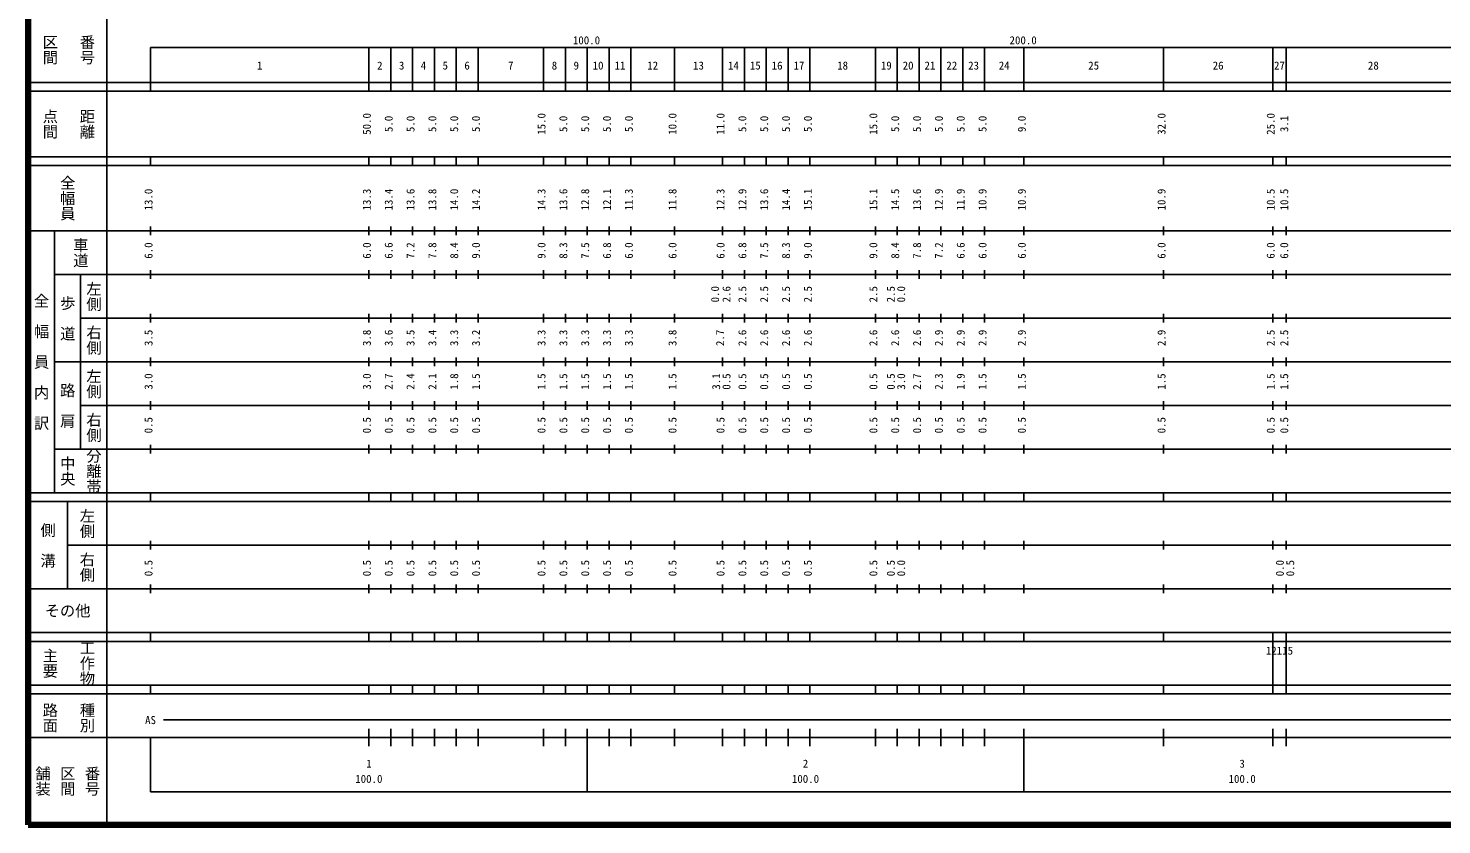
# Model space of a CAD drawing. Units: millimetres on the paper. Extents: x 40 to 680, y 20 to 380.
# Drawn here: x 40 to 363.7, y 20 to 202.4 of the extents above; entities that cross this region are included whole.
import ezdxf
from ezdxf.enums import TextEntityAlignment as Align

# ---------------------------------------------------------------- set-up
doc = ezdxf.new("R2010")
doc.units = ezdxf.units.MM
doc.layers.add('M-TTL', color=2, linetype='Continuous', lineweight=140)
doc.layers.add('M-TTL-BAND', color=7, linetype='Continuous', lineweight=25)
doc.styles.add('@ＭＳ ゴシック', font='')
doc.styles.add('ＭＳ ゴシック', font='')
doc.styles.get('@ＭＳ ゴシック').set_extended_font_data('@MS Gothic')
doc.styles.get('ＭＳ ゴシック').set_extended_font_data('MS Gothic')

msp = doc.modelspace()

# ---------------------------------------------------------------- linework, layer by layer
at = {"layer": 'M-TTL'}
for p, q in [((40, 380), (40, 20)), ((40, 20), (680, 20))]:
    msp.add_line(p, q, dxfattribs=at)
at = {"layer": 'M-TTL-BAND'}
for p, q in [((58, 370), (58, 20)), ((68, 198), (579, 198)), ((68, 198), (68, 188)), ((118, 188), (118, 198)), ((123, 188), (123, 198)), ((128, 188), (128, 198)), ((133, 188), (133, 198)), ((138, 188), (138, 198)), ((143, 188), (143, 198)), ((158, 188), (158, 198)), ((163, 188), (163, 198)), ((168, 188), (168, 198)), ((173, 188), (173, 198)), ((178, 188), (178, 198)), ((188, 188), (188, 198)), ((199, 188), (199, 198)), ((204, 188), (204, 198)), ((209, 188), (209, 198)), ((214, 188), (214, 198)), ((219, 188), (219, 198)), ((234, 188), (234, 198)), ((239, 188), (239, 198)), ((244, 188), (244, 198)), ((249, 188), (249, 198)), ((254, 188), (254, 198)), ((259, 188), (259, 198)), ((268, 188), (268, 198)), ((300, 188), (300, 198)), ((325, 188), (325, 198)), ((328.1, 188), (328.1, 198)), ((40, 190), (579, 190)), ((40, 188), (579, 188)), ((40, 173), (579, 173)), ((68, 171), (68, 173)), ((118, 171), (118, 173)), ((123, 171), (123, 173)), ((128, 171), (128, 173)), ((133, 171), (133, 173)), ((138, 171), (138, 173)), ((143, 171), (143, 173)), ((158, 171), (158, 173)), ((163, 171), (163, 173)), ((168, 171), (168, 173)), ((173, 171), (173, 173)), ((178, 171), (178, 173)), ((188, 171), (188, 173)), ((199, 171), (199, 173)), ((204, 171), (204, 173)), ((209, 171), (209, 173)), ((214, 171), (214, 173)), ((219, 171), (219, 173)), ((234, 171), (234, 173)), ((239, 171), (239, 173)), ((244, 171), (244, 173)), ((249, 171), (249, 173)), ((254, 171), (254, 173)), ((259, 171), (259, 173)), ((268, 171), (268, 173)), ((300, 171), (300, 173)), ((325, 171), (325, 173)), ((328.1, 171), (328.1, 173)), ((40, 171), (579, 171)), ((40, 156), (579, 156)), ((46, 96), (46, 156)), ((68, 155), (68, 157)), ((118, 155), (118, 157)), ((123, 155), (123, 157)), ((128, 155), (128, 157)), ((133, 155), (133, 157)), ((138, 155), (138, 157)), ((143, 155), (143, 157)), ((158, 155), (158, 157)), ((163, 155), (163, 157)), ((168, 155), (168, 157)), ((173, 155), (173, 157)), ((178, 155), (178, 157)), ((188, 155), (188, 157)), ((199, 155), (199, 157)), ((204, 155), (204, 157)), ((209, 155), (209, 157)), ((214, 155), (214, 157)), ((219, 155), (219, 157)), ((234, 155), (234, 157)), ((239, 155), (239, 157)), ((244, 155), (244, 157)), ((249, 155), (249, 157)), ((254, 155), (254, 157)), ((259, 155), (259, 157)), ((268, 155), (268, 157)), ((300, 155), (300, 157)), ((325, 155), (325, 157)), ((328.1, 155), (328.1, 157)), ((46, 146), (579, 146)), ((52, 146), (52, 106)), ((68, 145), (68, 147)), ((118, 145), (118, 147)), ((123, 145), (123, 147)), ((128, 145), (128, 147)), ((133, 145), (133, 147)), ((138, 145), (138, 147)), ((143, 145), (143, 147)), ((158, 145), (158, 147)), ((163, 145), (163, 147)), ((168, 145), (168, 147)), ((173, 145), (173, 147)), ((178, 145), (178, 147)), ((188, 145), (188, 147)), ((199, 145), (199, 147)), ((204, 145), (204, 147)), ((209, 145), (209, 147)), ((214, 145), (214, 147)), ((219, 145), (219, 147)), ((234, 145), (234, 147)), ((239, 145), (239, 147)), ((244, 145), (244, 147)), ((249, 145), (249, 147)), ((254, 145), (254, 147)), ((259, 145), (259, 147)), ((268, 145), (268, 147)), ((300, 145), (300, 147)), ((325, 145), (325, 147)), ((328.1, 145), (328.1, 147)), ((52, 136), (579, 136)), ((68, 135), (68, 137)), ((118, 135), (118, 137)), ((123, 135), (123, 137)), ((128, 135), (128, 137)), ((133, 135), (133, 137)), ((138, 135), (138, 137)), ((143, 135), (143, 137)), ((158, 135), (158, 137)), ((163, 135), (163, 137)), ((168, 135), (168, 137)), ((173, 135), (173, 137)), ((178, 135), (178, 137)), ((188, 135), (188, 137)), ((199, 135), (199, 137)), ((204, 135), (204, 137)), ((209, 135), (209, 137)), ((214, 135), (214, 137)), ((219, 135), (219, 137)), ((234, 135), (234, 137)), ((239, 135), (239, 137)), ((244, 135), (244, 137)), ((249, 135), (249, 137)), ((254, 135), (254, 137)), ((259, 135), (259, 137)), ((268, 135), (268, 137)), ((300, 135), (300, 137)), ((325, 135), (325, 137)), ((328.1, 135), (328.1, 137)), ((68, 125), (68, 127)), ((118, 125), (118, 127)), ((123, 125), (123, 127)), ((128, 125), (128, 127)), ((133, 125), (133, 127)), ((138, 125), (138, 127)), ((143, 125), (143, 127)), ((158, 125), (158, 127)), ((163, 125), (163, 127)), ((168, 125), (168, 127)), ((173, 125), (173, 127)), ((178, 125), (178, 127)), ((188, 125), (188, 127)), ((199, 125), (199, 127)), ((204, 125), (204, 127)), ((209, 125), (209, 127)), ((214, 125), (214, 127)), ((219, 125), (219, 127)), ((234, 125), (234, 127)), ((239, 125), (239, 127)), ((244, 125), (244, 127)), ((249, 125), (249, 127)), ((254, 125), (254, 127)), ((259, 125), (259, 127)), ((268, 125), (268, 127)), ((300, 125), (300, 127)), ((325, 125), (325, 127)), ((328.1, 125), (328.1, 127)), ((46, 126), (579, 126)), ((68, 115), (68, 117)), ((118, 115), (118, 117)), ((123, 115), (123, 117)), ((128, 115), (128, 117)), ((133, 115), (133, 117)), ((138, 115), (138, 117)), ((143, 115), (143, 117)), ((158, 115), (158, 117)), ((163, 115), (163, 117)), ((168, 115), (168, 117)), ((173, 115), (173, 117)), ((178, 115), (178, 117)), ((188, 115), (188, 117)), ((199, 115), (199, 117)), ((204, 115), (204, 117)), ((209, 115), (209, 117)), ((214, 115), (214, 117)), ((219, 115), (219, 117)), ((234, 115), (234, 117)), ((239, 115), (239, 117)), ((244, 115), (244, 117)), ((249, 115), (249, 117)), ((254, 115), (254, 117)), ((259, 115), (259, 117)), ((268, 115), (268, 117)), ((300, 115), (300, 117)), ((325, 115), (325, 117)), ((328.1, 115), (328.1, 117)), ((52, 116), (579, 116)), ((68, 105), (68, 107)), ((118, 105), (118, 107)), ((123, 105), (123, 107)), ((128, 105), (128, 107)), ((133, 105), (133, 107)), ((138, 105), (138, 107)), ((143, 105), (143, 107)), ((158, 105), (158, 107)), ((163, 105), (163, 107)), ((168, 105), (168, 107)), ((173, 105), (173, 107)), ((178, 105), (178, 107)), ((188, 105), (188, 107)), ((199, 105), (199, 107)), ((204, 105), (204, 107)), ((209, 105), (209, 107)), ((214, 105), (214, 107)), ((219, 105), (219, 107)), ((234, 105), (234, 107)), ((239, 105), (239, 107)), ((244, 105), (244, 107)), ((249, 105), (249, 107)), ((254, 105), (254, 107)), ((259, 105), (259, 107)), ((268, 105), (268, 107)), ((300, 105), (300, 107)), ((325, 105), (325, 107)), ((328.1, 105), (328.1, 107)), ((46, 106), (579, 106)), ((40, 96), (579, 96)), ((40, 94), (579, 94)), ((49, 94), (49, 74)), ((68, 94), (68, 96)), ((118, 94), (118, 96)), ((123, 94), (123, 96)), ((128, 94), (128, 96)), ((133, 94), (133, 96)), ((138, 94), (138, 96)), ((143, 94), (143, 96)), ((158, 94), (158, 96)), ((163, 94), (163, 96)), ((168, 94), (168, 96)), ((173, 94), (173, 96)), ((178, 94), (178, 96)), ((188, 94), (188, 96)), ((199, 94), (199, 96)), ((204, 94), (204, 96)), ((209, 94), (209, 96)), ((214, 94), (214, 96)), ((219, 94), (219, 96)), ((234, 94), (234, 96)), ((239, 94), (239, 96)), ((244, 94), (244, 96)), ((249, 94), (249, 96)), ((254, 94), (254, 96)), ((259, 94), (259, 96)), ((268, 94), (268, 96)), ((300, 94), (300, 96)), ((325, 94), (325, 96)), ((328.1, 94), (328.1, 96)), ((68, 83), (68, 85)), ((118, 83), (118, 85)), ((123, 83), (123, 85)), ((128, 83), (128, 85)), ((133, 83), (133, 85)), ((138, 83), (138, 85)), ((143, 83), (143, 85)), ((158, 83), (158, 85)), ((163, 83), (163, 85)), ((168, 83), (168, 85)), ((173, 83), (173, 85)), ((178, 83), (178, 85)), ((188, 83), (188, 85)), ((199, 83), (199, 85)), ((204, 83), (204, 85)), ((209, 83), (209, 85)), ((214, 83), (214, 85)), ((219, 83), (219, 85)), ((234, 83), (234, 85)), ((239, 83), (239, 85)), ((244, 83), (244, 85)), ((249, 83), (249, 85)), ((254, 83), (254, 85)), ((259, 83), (259, 85)), ((268, 83), (268, 85)), ((300, 83), (300, 85)), ((325, 83), (325, 85)), ((328.1, 83), (328.1, 85)), ((49, 84), (579, 84)), ((68, 73), (68, 75)), ((118, 73), (118, 75)), ((123, 73), (123, 75)), ((128, 73), (128, 75)), ((133, 73), (133, 75)), ((138, 73), (138, 75)), ((143, 73), (143, 75)), ((158, 73), (158, 75)), ((163, 73), (163, 75)), ((168, 73), (168, 75)), ((173, 73), (173, 75)), ((178, 73), (178, 75)), ((188, 73), (188, 75)), ((199, 73), (199, 75)), ((204, 73), (204, 75)), ((209, 73), (209, 75)), ((214, 73), (214, 75)), ((219, 73), (219, 75)), ((234, 73), (234, 75)), ((239, 73), (239, 75)), ((244, 73), (244, 75)), ((249, 73), (249, 75)), ((254, 73), (254, 75)), ((259, 73), (259, 75)), ((268, 73), (268, 75)), ((300, 73), (300, 75)), ((325, 73), (325, 75)), ((328.1, 73), (328.1, 75)), ((40, 74), (579, 74)), ((40, 64), (579, 64)), ((40, 62), (579, 62)), ((68, 62), (68, 64)), ((118, 62), (118, 64)), ((123, 62), (123, 64)), ((128, 62), (128, 64)), ((133, 62), (133, 64)), ((138, 62), (138, 64)), ((143, 62), (143, 64)), ((158, 62), (158, 64)), ((163, 62), (163, 64)), ((168, 62), (168, 64)), ((173, 62), (173, 64)), ((178, 62), (178, 64)), ((188, 62), (188, 64)), ((199, 62), (199, 64)), ((204, 62), (204, 64)), ((209, 62), (209, 64)), ((214, 62), (214, 64)), ((219, 62), (219, 64)), ((234, 62), (234, 64)), ((239, 62), (239, 64)), ((244, 62), (244, 64)), ((249, 62), (249, 64)), ((254, 62), (254, 64)), ((259, 62), (259, 64)), ((268, 62), (268, 64)), ((300, 62), (300, 64)), ((325, 62), (325, 64)), ((325, 52), (325, 62)), ((328.1, 62), (328.1, 64)), ((328.1, 52), (328.1, 62)), ((40, 52), (579, 52)), ((68, 50), (68, 52)), ((118, 50), (118, 52)), ((123, 50), (123, 52)), ((128, 50), (128, 52)), ((133, 50), (133, 52)), ((138, 50), (138, 52)), ((143, 50), (143, 52)), ((158, 50), (158, 52)), ((163, 50), (163, 52)), ((168, 50), (168, 52)), ((173, 50), (173, 52)), ((178, 50), (178, 52)), ((188, 50), (188, 52)), ((199, 50), (199, 52)), ((204, 50), (204, 52)), ((209, 50), (209, 52)), ((214, 50), (214, 52)), ((219, 50), (219, 52)), ((234, 50), (234, 52)), ((239, 50), (239, 52)), ((244, 50), (244, 52)), ((249, 50), (249, 52)), ((254, 50), (254, 52)), ((259, 50), (259, 52)), ((268, 50), (268, 52)), ((300, 50), (300, 52)), ((325, 50), (325, 52)), ((328.1, 50), (328.1, 52)), ((40, 50), (579, 50)), ((71, 44), (563, 44)), ((40, 40), (579, 40)), ((68, 40), (68, 27.5)), ((118, 38), (118, 42)), ((123, 38), (123, 42)), ((128, 38), (128, 42)), ((133, 38), (133, 42)), ((138, 38), (138, 42)), ((143, 38), (143, 42)), ((158, 38), (158, 42)), ((163, 38), (163, 42)), ((168, 27.5), (168, 42)), ((173, 38), (173, 42)), ((178, 38), (178, 42)), ((188, 38), (188, 42)), ((199, 38), (199, 42)), ((204, 38), (204, 42)), ((209, 38), (209, 42)), ((214, 38), (214, 42)), ((219, 38), (219, 42)), ((234, 38), (234, 42)), ((239, 38), (239, 42)), ((244, 38), (244, 42)), ((249, 38), (249, 42)), ((254, 38), (254, 42)), ((259, 38), (259, 42)), ((268, 27.5), (268, 42)), ((300, 38), (300, 42)), ((325, 38), (325, 42)), ((328.1, 38), (328.1, 42)), ((68, 27.5), (579, 27.5))]:
    msp.add_line(p, q, dxfattribs=at)

# ---------------------------------------------------------------- texts
at = {"layer": 'M-TTL-BAND', "style": '@ＭＳ ゴシック'}
for s, p in [('番号', (53.5, 197.5)), ('区間', (45, 197.5)), ('点間', (45, 180.5)), ('距離', (53.5, 180.5)), ('全幅員', (49, 163.5)), ('車道', (52, 151)), ('左側', (55, 141)), ('全\u3000幅\u3000員\u3000内\u3000訳', (43, 126)), ('歩\u3000道', (49, 136)), ('右側', (55, 131)), ('左側', (55, 121)), ('路\u3000肩', (49, 116)), ('右側', (55, 111)), ('中央', (49, 101)), ('分離帯', (55, 101)), ('左側', (53.5, 89)), ('側\u3000溝', (44.5, 84)), ('右側', (53.5, 79)), ('工作物', (53.5, 57)), ('主要', (45, 57)), ('路面', (45, 44.5)), ('種別', (53.5, 44.5)), ('舗装', (43.333, 30)), ('区間', (49, 30)), ('番号', (54.667, 30))]:
    msp.add_text(s, height=2.566, rotation=270, dxfattribs=at).set_placement(p, align=Align.MIDDLE_CENTER)
at = {"layer": 'M-TTL-BAND', "style": 'ＭＳ ゴシック'}
for s, p in [('100.0', (167.844, 198.195)), ('200.0', (267.844, 198.195)), ('1', (93, 192.405)), ('2', (120.5, 192.405)), ('3', (125.5, 192.405)), ('4', (130.5, 192.405)), ('5', (135.5, 192.405)), ('6', (140.5, 192.405)), ('7', (150.5, 192.405)), ('8', (160.5, 192.405)), ('9', (165.5, 192.405)), ('10', (170.5, 192.405)), ('11', (175.5, 192.405)), ('12', (183, 192.405)), ('13', (193.5, 192.405)), ('14', (201.5, 192.405)), ('15', (206.5, 192.405)), ('16', (211.5, 192.405)), ('17', (216.5, 192.405)), ('18', (226.5, 192.405)), ('19', (236.5, 192.405)), ('20', (241.5, 192.405)), ('21', (246.5, 192.405)), ('22', (251.5, 192.405)), ('23', (256.5, 192.405)), ('24', (263.5, 192.405)), ('25', (284, 192.405)), ('26', (312.5, 192.405)), ('27', (326.55, 192.405)), ('28', (348.05, 192.405)), ('AS', (68, 42.5)), ('1', (118, 32.523)), ('2', (218, 32.523)), ('3', (318, 32.523)), ('100.0', (118, 29.033)), ('100.0', (218, 29.033)), ('100.0', (318, 29.033))]:
    msp.add_text(s, height=1.833, dxfattribs=at).set_placement(p, align=Align.BOTTOM_CENTER)
for s, p in [('50.0', (119, 180.5)), ('5.0', (124, 180.5)), ('5.0', (129, 180.5)), ('5.0', (134, 180.5)), ('5.0', (139, 180.5)), ('5.0', (144, 180.5)), ('15.0', (159, 180.5)), ('5.0', (164, 180.5)), ('5.0', (169, 180.5)), ('5.0', (174, 180.5)), ('5.0', (179, 180.5)), ('10.0', (189, 180.5)), ('11.0', (200, 180.5)), ('5.0', (205, 180.5)), ('5.0', (210, 180.5)), ('5.0', (215, 180.5)), ('5.0', (220, 180.5)), ('15.0', (235, 180.5)), ('5.0', (240, 180.5)), ('5.0', (245, 180.5)), ('5.0', (250, 180.5)), ('5.0', (255, 180.5)), ('5.0', (260, 180.5)), ('9.0', (269, 180.5)), ('32.0', (301, 180.5)), ('25.0', (326, 180.5)), ('3.1', (329.1, 180.5)), ('13.0', (69, 163.174)), ('13.3', (119, 163.174)), ('13.4', (124, 163.174)), ('13.6', (129, 163.174)), ('13.8', (134, 163.174)), ('14.0', (139, 163.174)), ('14.2', (144, 163.174)), ('14.3', (159, 163.174)), ('13.6', (164, 163.174)), ('12.8', (169, 163.174)), ('12.1', (174, 163.174)), ('11.3', (179, 163.174)), ('11.8', (189, 163.174)), ('12.3', (200, 163.174)), ('12.9', (205, 163.174)), ('13.6', (210, 163.174)), ('14.4', (215, 163.174)), ('15.1', (220, 163.174)), ('15.1', (235, 163.174)), ('14.5', (240, 163.174)), ('13.6', (245, 163.174)), ('12.9', (250, 163.174)), ('11.9', (255, 163.174)), ('10.9', (260, 163.174)), ('10.9', (269, 163.174)), ('10.9', (301, 163.174)), ('10.5', (326, 163.174)), ('10.5', (329.1, 163.174)), ('6.0', (69, 151.5)), ('6.0', (119, 151.5)), ('6.6', (124, 151.5)), ('7.2', (129, 151.5)), ('7.8', (134, 151.5)), ('8.4', (139, 151.5)), ('9.0', (144, 151.5)), ('9.0', (159, 151.5)), ('8.3', (164, 151.5)), ('7.5', (169, 151.5)), ('6.8', (174, 151.5)), ('6.0', (179, 151.5)), ('6.0', (189, 151.5)), ('6.0', (200, 151.5)), ('6.8', (205, 151.5)), ('7.5', (210, 151.5)), ('8.3', (215, 151.5)), ('9.0', (220, 151.5)), ('9.0', (235, 151.5)), ('8.4', (240, 151.5)), ('7.8', (245, 151.5)), ('7.2', (250, 151.5)), ('6.6', (255, 151.5)), ('6.0', (260, 151.5)), ('6.0', (269, 151.5)), ('6.0', (301, 151.5)), ('6.0', (326, 151.5)), ('6.0', (329.1, 151.5)), ('0.0', (198.755, 141.5)), ('2.6', (201.37, 141.5)), ('2.5', (205, 141.5)), ('2.5', (210, 141.5)), ('2.5', (215, 141.5)), ('2.5', (220, 141.5)), ('2.5', (235, 141.5)), ('2.5', (239, 141.5)), ('0.0', (241.37, 141.5)), ('3.5', (69, 131.5)), ('3.8', (119, 131.5)), ('3.6', (124, 131.5)), ('3.5', (129, 131.5)), ('3.4', (134, 131.5)), ('3.3', (139, 131.5)), ('3.2', (144, 131.5)), ('3.3', (159, 131.5)), ('3.3', (164, 131.5)), ('3.3', (169, 131.5)), ('3.3', (174, 131.5)), ('3.3', (179, 131.5)), ('3.8', (189, 131.5)), ('2.7', (199.905, 131.5)), ('2.6', (205, 131.5)), ('2.6', (210, 131.5)), ('2.6', (215, 131.5)), ('2.6', (220, 131.5)), ('2.6', (235, 131.5)), ('2.6', (240, 131.5)), ('2.6', (245, 131.5)), ('2.9', (250, 131.5)), ('2.9', (255, 131.5)), ('2.9', (260, 131.5)), ('2.9', (269, 131.5)), ('2.9', (301, 131.5)), ('2.5', (326, 131.5)), ('2.5', (329.1, 131.5)), ('3.0', (69, 121.5)), ('3.0', (119, 121.5)), ('2.7', (124, 121.5)), ('2.4', (129, 121.5)), ('2.1', (134, 121.5)), ('1.8', (139, 121.5)), ('1.5', (144, 121.5)), ('1.5', (159, 121.5)), ('1.5', (164, 121.5)), ('1.5', (169, 121.5)), ('1.5', (174, 121.5)), ('1.5', (179, 121.5)), ('1.5', (189, 121.5)), ('3.1', (199, 121.5)), ('0.5', (201.37, 121.5)), ('0.5', (205, 121.5)), ('0.5', (210, 121.5)), ('0.5', (215, 121.5)), ('0.5', (220, 121.5)), ('0.5', (235, 121.5)), ('0.5', (239, 121.5)), ('3.0', (241.37, 121.5)), ('2.7', (245, 121.5)), ('2.3', (250, 121.5)), ('1.9', (255, 121.5)), ('1.5', (260, 121.5)), ('1.5', (269, 121.5)), ('1.5', (301, 121.5)), ('1.5', (326, 121.5)), ('1.5', (329.1, 121.5)), ('0.5', (69, 111.5)), ('0.5', (119, 111.5)), ('0.5', (124, 111.5)), ('0.5', (129, 111.5)), ('0.5', (134, 111.5)), ('0.5', (139, 111.5)), ('0.5', (144, 111.5)), ('0.5', (159, 111.5)), ('0.5', (164, 111.5)), ('0.5', (169, 111.5)), ('0.5', (174, 111.5)), ('0.5', (179, 111.5)), ('0.5', (189, 111.5)), ('0.5', (200, 111.5)), ('0.5', (205, 111.5)), ('0.5', (210, 111.5)), ('0.5', (215, 111.5)), ('0.5', (220, 111.5)), ('0.5', (235, 111.5)), ('0.5', (240, 111.5)), ('0.5', (245, 111.5)), ('0.5', (250, 111.5)), ('0.5', (255, 111.5)), ('0.5', (260, 111.5)), ('0.5', (269, 111.5)), ('0.5', (301, 111.5)), ('0.5', (326, 111.5)), ('0.5', (329.1, 111.5)), ('0.5', (69, 78.764)), ('0.5', (119, 78.764)), ('0.5', (124, 78.764)), ('0.5', (129, 78.764)), ('0.5', (134, 78.764)), ('0.5', (139, 78.764)), ('0.5', (144, 78.764)), ('0.5', (159, 78.764)), ('0.5', (164, 78.764)), ('0.5', (169, 78.764)), ('0.5', (174, 78.764)), ('0.5', (179, 78.764)), ('0.5', (189, 78.764)), ('0.5', (200, 78.764)), ('0.5', (205, 78.764)), ('0.5', (210, 78.764)), ('0.5', (215, 78.764)), ('0.5', (220, 78.764)), ('0.5', (235, 78.764)), ('0.5', (239, 78.764)), ('0.0', (241.37, 78.764)), ('0.0', (328.1, 78.764)), ('0.5', (330.47, 78.764))]:
    msp.add_text(s, height=1.833, rotation=90, dxfattribs=at).set_placement(p, align=Align.BOTTOM_CENTER)
msp.add_text('その他', height=2.566, dxfattribs=at).set_placement((49, 69), align=Align.MIDDLE_CENTER)
msp.add_text('12115', height=1.833, dxfattribs=at).set_placement((323.425, 58.405), align=Align.BOTTOM_LEFT)

doc.saveas('drawing.dxf')
